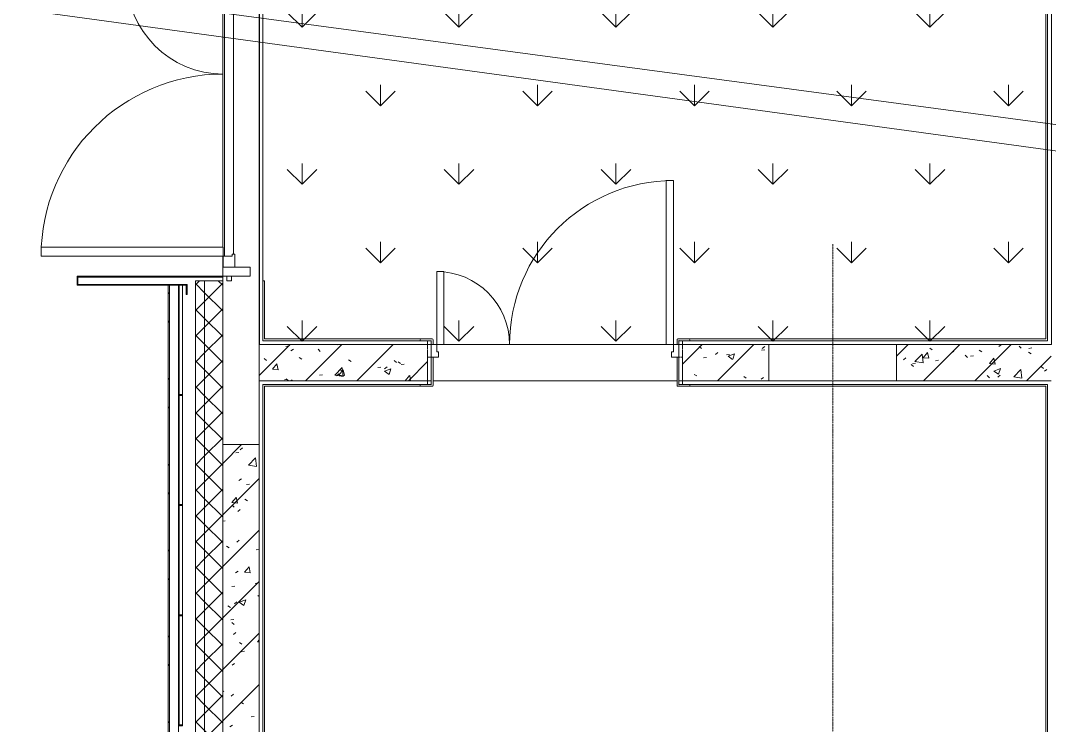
# Model space of a CAD drawing. Header units: millimetres. Extents: x -584918 to 2941280, y 3000189 to 4229862.
# Drawn here: x -462945 to -457295, y 3687182 to 3691053 of the extents above; entities that cross this region are included whole.
import ezdxf

# ---------------------------------------------------------------- set-up
doc = ezdxf.new("R2010")
doc.units = ezdxf.units.MM
doc.linetypes.add('ASVP_Невидимые', pattern=[5, 3, -2])
doc.linetypes.add('ASVP_Осевая', pattern=[14, 10, -2, 0, -2])
for name, color, linetype, lineweight in [('Витраж', 7, 'Continuous', 0), ('Двери', 7, 'Continuous', 0), ('Линии', 7, 'Continuous', 0), ('Обобщенные модели', 7, 'Continuous', 0), ('Панели витража', 7, 'Continuous', 0), ('Перекрытие', 7, 'Continuous', 0), ('Стены', 7, 'Continuous', 0), ('Стены внутренние', 7, 'Continuous', 0), ('Стены наружные', 7, 'Continuous', 0), ('Стены несущие', 7, 'Continuous', 0), ('Стены отделка', 7, 'Continuous', 0), ('Стены перегородки', 7, 'Continuous', 0), ('Стены штриховка', 7, 'Continuous', 0), ('экспертиза ДУ', 1, 'Continuous', 0), ('экспертиза условные обозначения', 1, 'Continuous', 0)]:
    doc.layers.add(name, color=color, linetype=linetype, lineweight=lineweight)
pattern_1 = [(45, (-437515.92, 3663725.22), (-141.4214, 141.4214), [])]
pattern_2 = [(50, (-437515.92, 3663725.22), (364.368, -31.8783), [38.1, -419.1]), (355, (-437515.92, 3663725.2), (-70.486, 382.1133), [30.48, -335.28]), (100.451, (-437485.56, 3663722.56), (293.885, 350.2334), [32.38, -356.18]), (46.184, (-437515.92, 3663826.8), (542.1585, -84.086), [57.15, -628.65]), (96.636, (-437470.74, 3663819.8), (474.805, 494.8554), [48.57, -534.27]), (351.184, (-437515.9, 3663826.8), (474.81, 494.85), [45.72, -502.92]), (21, (-437465.12, 3663801.42), (303.2285, -204.5305), [38.1, -419.1]), (326, (-437465.12, 3663801.4), (123.604, 368.376), [30.48, -335.28]), (71.451, (-437439.86, 3663784.37), (426.834, 163.8427), [32.38, -356.18]), (37.5, (-437515.92, 3663725.22), (6.17665, 169.11015), [16.764, -314.452, 16.764, -323.596, -336.55]), (37.5, (-437515.92, 3663725.22), (6.17665, 169.11015), [-671.576, 16.764, -319.786]), (7.5, (-437515.92, 3663725.22), (133.6389, 200.3615), [16.764, -177.292, 16.764, -306.832, -128.27]), (7.5, (-437515.92, 3663725.22), (133.6389, 200.3615), [-517.652, 16.764, -111.506]), (327.5, (-437629.21, 3663725.22), (271.1818, -11.45836), [16.764, -110.236, 16.764, -379.476, -525.78]), (327.5, (-437629.21, 3663725.22), (271.1818, -11.45836), [-523.24, 16.764, -509.016]), (317.5, (-437680, 3663725.22), (296.2585, 50.8528), [16.764, -148.336, 16.764, -246.38, -373.38]), (317.5, (-437680, 3663725.22), (296.2585, 50.8528), [-428.244, 16.764, -356.616])]
pattern_3 = [(45, (-437515.92, 3663725.22), (-70.71068, 70.71068), []), (135, (-437515.92, 3663725.22), (-70.71068, -70.71068), [])]

# ---------------------------------------------------------------- blocks, each defined once
blk = doc.blocks.new('ASVP_ДверьДеревянная_2 полотна - Межкомнатная 1300х2000h_полотна_ Г Л _1220 в свету_-7189999-АР Этаж 01')
at = {"layer": 'Двери', "lineweight": 18}
for p, q in [((650, 1000), (610, 1000)), ((610, 1000), (610, 100)), ((650, 100), (650, 1000)), ((-650, 500), (-610, 500)), ((-650, 100), (-650, 500)), ((-610, 500), (-610, 100)), ((-680, 100), (-650, 100)), ((-680, 30), (-680, 100)), ((-610, 100), (-650, 100)), ((-650, 100), (-650, 60)), ((-650, 60), (-640, 60)), ((-640, 60), (-640, 30)), ((610, 100), (650, 100)), ((650, 60), (640, 60)), ((640, 60), (640, 30)), ((680, 100), (650, 100)), ((650, 100), (650, 60)), ((680, 30), (680, 100)), ((-640, 30), (-680, 30)), ((640, 30), (680, 30))]:
    blk.add_line(p, q, dxfattribs=at)
at = {"layer": 'Двери', "linetype": 'ASVP_Невидимые', "lineweight": 18}
for p, q in [((-700, 100), (-680, 100)), ((-700, 30), (-700, 100)), ((-680, 100), (-680, 30)), ((700, 100), (680, 100)), ((680, 100), (680, 30)), ((700, 30), (700, 100)), ((-680, 30), (-700, 30)), ((680, 30), (700, 30))]:
    blk.add_line(p, q, dxfattribs=at)
at = {"layer": 'Двери'}
for centre, radius, start, end in [((650, 100), 900, 90, 180), ((-650, 100), 400, 360, 90)]:
    blk.add_arc(centre, radius, start, end, dxfattribs=at)
blk = doc.blocks.new('ASVP_НАЛИЧНИК МДФ_Двери - Наличник дверной МДФ-7405303-АР Этаж 01')
at = {"layer": 'Обобщенные модели'}
for p, q in [((-680, 150), (-680, -1)), ((-670, -5), (-670, 150)), ((670, 150), (670, -5)), ((680, -1), (680, 150)), ((-681, 0), (-740, 0)), ((-740, 0), (-740, -5)), ((-681, -1), (-681, 0)), ((740, 0), (681, 0)), ((681, 0), (681, -1)), ((740, -5), (740, 0)), ((-735, -10), (-675, -10)), ((-680, -1), (-681, -1)), ((675, -10), (735, -10)), ((681, -1), (680, -1))]:
    blk.add_line(p, q, dxfattribs=at)
for centre, start, end in [((-735, -5), 180, 270), ((-675, -5), 270, 360), ((675, -5), 180, 270), ((735, -5), 270, 360)]:
    blk.add_arc(centre, 5, start, end, dxfattribs=at)
blk = doc.blocks.new('ASVP_НАЛИЧНИК МДФ_Двери - Наличник дверной МДФ-7488626-АР Этаж 01')
at = {"layer": 'Обобщенные модели'}
for p, q in [((-681, 0), (-740, 0)), ((-740, 0), (-740, -5)), ((-681, -1), (-681, 0)), ((-680, 20), (-680, -1)), ((-670, -5), (-670, 20)), ((670, 20), (670, -5)), ((680, -1), (680, 20)), ((740, 0), (681, 0)), ((681, 0), (681, -1)), ((740, -5), (740, 0)), ((-735, -10), (-675, -10)), ((-680, -1), (-681, -1)), ((675, -10), (735, -10)), ((681, -1), (680, -1))]:
    blk.add_line(p, q, dxfattribs=at)
for centre, start, end in [((-735, -5), 180, 270), ((-675, -5), 270, 360), ((675, -5), 180, 270), ((735, -5), 270, 360)]:
    blk.add_arc(centre, 5, start, end, dxfattribs=at)
blk = doc.blocks.new('Системная панель - Глухая панель_25 мм-7858058-АР Этаж 01')
at = {"layer": 'Панели витража', "lineweight": 18}
for p, q in [((12.5, 12.5), (-12.5, 12.5)), ((-12.5, 12.5), (-12.5, -12.5)), ((12.5, -12.5), (12.5, 12.5)), ((-12.5, -12.5), (12.5, -12.5))]:
    blk.add_line(p, q, dxfattribs=at)
blk = doc.blocks.new('ASVP_ДверьАлюминиеваяВитражная_2 полотна - Остекленная Наружная  Коричневая-7858923-АР Этаж 01')
at = {"layer": 'Двери', "lineweight": 18}
for p, q in [((-765, 1032.5), (-715, 1032.5)), ((-765, 32.5), (-765, 1032.5)), ((-715, 1032.5), (-715, 32.5)), ((765, 562.5), (715, 562.5)), ((715, 562.5), (715, 32.5)), ((765, 32.5), (765, 562.5)), ((-825, 32.5), (-765, 32.5)), ((-825, -32.5), (-825, 32.5)), ((-715, 32.5), (-765, 32.5)), ((-765, 32.5), (-765, -17.5)), ((715, 32.5), (765, 32.5)), ((825, 32.5), (765, 32.5)), ((765, 32.5), (765, -17.5)), ((825, -32.5), (825, 32.5)), ((-755, -32.5), (-825, -32.5)), ((-765, -17.5), (-755, -17.5)), ((-755, -17.5), (-755, -32.5)), ((765, -17.5), (755, -17.5)), ((755, -17.5), (755, -32.5)), ((755, -32.5), (825, -32.5))]:
    blk.add_line(p, q, dxfattribs=at)
at = {"layer": 'Двери'}
for centre, radius, start, end in [((-765, 32.5), 1000, 360, 90), ((765, 32.5), 530, 90, 180)]:
    blk.add_arc(centre, radius, start, end, dxfattribs=at)
blk = doc.blocks.new('Прямоугольный импост - Порожек 10х50-7857887-АР Этаж 01')
at = {"layer": 'Витраж'}
for p, q in [((-24309.1, 26034.3), (-24309.1, 27564.3)), ((-24259.1, 27554.3), (-24259.1, 26044.3))]:
    blk.add_line(p, q, dxfattribs=at)
blk = doc.blocks.new('Прямоугольный импост - 50х150_RAL 3009-7858054-АР Этаж 01')
at = {"layer": 'Витраж', "lineweight": 18}
for p, q in [((-25, 115), (25, 115)), ((-25, -35), (-25, 115)), ((25, 115), (25, 32.5)), ((25, -35), (-25, -35)), ((25, -32.5), (25, -35))]:
    blk.add_line(p, q, dxfattribs=at)
blk = doc.blocks.new('Прямоугольный импост - 5х20 мм  _зазор керамогранита цоколя_-7684918-АР Этаж 01')
at = {"layer": 'Витраж'}
for p, q in [((-2.5, -10), (-2.5, 10)), ((-2.5, 10), (2.5, 10)), ((2.5, 10), (2.5, -10)), ((2.5, -10), (-2.5, -10))]:
    blk.add_line(p, q, dxfattribs=at)
blk = doc.blocks.new('ASVP_ОТКОС МЕТАЛЛИЧЕСКИЙ_Двери1 - Откос дверей-7928242-АР Этаж 01')
at = {"layer": 'Обобщенные модели'}
for p, q in [((-875, 500), (-925, 500)), ((-925, 500), (-925, -100)), ((-920, -105), (-920, 495)), ((-920, 495), (-875, 495)), ((-880, 500), (-880, -300)), ((-875, 500), (-880, 500)), ((-875, -300), (-875, 500)), ((-875, 495), (-875, 500)), ((880, 500), (875, 500)), ((875, 500), (875, -300)), ((925, 500), (875, 500)), ((875, 500), (875, 495)), ((875, 495), (920, 495)), ((880, -300), (880, 500)), ((920, 495), (920, -105)), ((925, -100), (925, 500)), ((-925, -100), (-975, -100)), ((-975, -100), (-975, -105)), ((-975, -105), (-920, -105)), ((920, -105), (975, -105)), ((975, -100), (925, -100)), ((975, -105), (975, -100)), ((-880, -300), (-875, -300)), ((875, -300), (880, -300))]:
    blk.add_line(p, q, dxfattribs=at)

msp = doc.modelspace()

# ---------------------------------------------------------------- hatches: boundary and pattern name
at = {"layer": 'Стены внутренние'}
h = msp.add_hatch(dxfattribs=at)
h.set_pattern_fill('FP_1', color=256, style=0, pattern_type=2)
h.set_pattern_definition(pattern_1)
h.paths.add_polyline_path([(-459310.026, 3689074.55), (-458835.026, 3689074.55), (-458835.026, 3689274.55), (-459310.026, 3689274.55), (-459310.026, 3689204.55)])
h.paths.add_polyline_path([(-461635.026, 3689074.55), (-460710.026, 3689074.55), (-460710.026, 3689274.55), (-461635.026, 3689274.55)])
h = msp.add_hatch(dxfattribs=at)
h.set_pattern_fill('FP_2', color=256, style=0, pattern_type=2)
h.set_pattern_definition(pattern_2)
h.paths.add_polyline_path([(-459310.026, 3689074.55), (-458835.026, 3689074.55), (-458835.026, 3689274.55), (-459310.026, 3689274.55), (-459310.026, 3689204.55)])
h.paths.add_polyline_path([(-461635.026, 3689074.55), (-460710.026, 3689074.55), (-460710.026, 3689274.55), (-461635.026, 3689274.55)])
h = msp.add_hatch(dxfattribs=at)
h.set_pattern_fill('FP_1', color=256, style=0, pattern_type=2)
h.set_pattern_definition(pattern_1)
h.paths.add_polyline_path([(-458135.026, 3689074.55), (-457285.026, 3689074.55), (-457285.026, 3689274.55), (-458135.026, 3689274.55)])
h = msp.add_hatch(dxfattribs=at)
h.set_pattern_fill('FP_2', color=256, style=0, pattern_type=2)
h.set_pattern_definition(pattern_2)
h.paths.add_polyline_path([(-458135.026, 3689074.55), (-457285.026, 3689074.55), (-457285.026, 3689274.55), (-458135.026, 3689274.55)])
at = {"layer": 'Стены наружные'}
h = msp.add_hatch(dxfattribs=at)
h.set_pattern_fill('FP_57', color=256, style=0, pattern_type=2)
h.set_pattern_definition(pattern_3)
h.paths.add_polyline_path([(-461850.247, 3676374.55), (-461835.026, 3676374.55), (-461835.026, 3689624.55), (-461935.026, 3689624.55), (-461935.026, 3676374.55)])
h.paths.add_polyline_path([(-461935.026, 3691424.55), (-461835.026, 3691424.55), (-461835.026, 3696411.481), (-461935.026, 3696163.333), (-461935.026, 3692232.036)])
h = msp.add_hatch(dxfattribs=at)
h.set_pattern_fill('FP_57', color=256, style=0, pattern_type=2)
h.set_pattern_definition(pattern_3)
h.paths.add_polyline_path([(-461985.026, 3676324.55), (-461935.026, 3676324.55), (-461935.026, 3689624.55), (-461985.026, 3689624.55), (-461985.026, 3676330.513)])
h.paths.add_polyline_path([(-461985.026, 3691424.55), (-461935.026, 3691424.55), (-461935.026, 3696297.103), (-461985.026, 3696173.029), (-461985.026, 3692232.036)])
h = msp.add_hatch(dxfattribs=at)
h.set_pattern_fill('FP_6', color=256, style=0, pattern_type=2)
h.set_pattern_definition([(45, (-437515.92, 3663725.22), (-235.7317, 235.7317), []), (45, (-437358.77, 3663725.22), (-235.7317, 235.7317), [])])
h.paths.add_polyline_path([(-462135.026, 3676174.55), (-462127.026, 3676174.55), (-462127.026, 3689599.55), (-462135.026, 3689599.55), (-462135.026, 3676232.55)])
h = msp.add_hatch(dxfattribs=at)
h.set_pattern_fill('FP_1', color=256, style=0, pattern_type=2)
h.set_pattern_definition(pattern_1)
h.paths.add_polyline_path([(-461835.026, 3684224.55), (-461635.026, 3684224.55), (-461635.026, 3688724.55), (-461835.026, 3688724.55), (-461835.026, 3686449.664)])
h = msp.add_hatch(dxfattribs=at)
h.set_pattern_fill('FP_2', color=256, style=0, pattern_type=2)
h.set_pattern_definition(pattern_2)
h.paths.add_polyline_path([(-461835.026, 3684224.55), (-461635.026, 3684224.55), (-461635.026, 3688724.55), (-461835.026, 3688724.55), (-461835.026, 3686449.664)])
at = {"layer": 'экспертиза условные обозначения'}
h = msp.add_hatch(dxfattribs=at)
h.set_pattern_fill('GRASS', color=6, scale=24)
h.set_pattern_definition([(90, (-461809.37, 3558222.25), (-431.0523, 431.0523), [114.3, -747.8046]), (45, (-461809.37, 3558222.25), (-431.0523, 431.0523), [114.3, -495.3]), (135, (-461809.37, 3558222.25), (-431.0523, -431.0523), [114.3, -495.3])])
edge = h.paths.add_edge_path()
edge.add_line((-458338.484, 3694648.826), (-453608.137, 3692742.567))
edge.add_line((-453608.137, 3692742.567), (-452262.543, 3696081.635))
edge.add_line((-452262.543, 3696081.635), (-443822.121, 3692680.271))
edge.add_line((-443822.121, 3692680.271), (-445167.715, 3689341.203))
edge.add_line((-445167.715, 3689341.203), (-441899.865, 3688024.308))
edge.add_line((-441899.865, 3688024.308), (-440112.737, 3687304.122))
edge.add_line((-440112.737, 3687304.122), (-440822.912, 3685541.836))
edge.add_line((-440822.912, 3685541.836), (-443740.461, 3686717.565))
edge.add_arc((-444130.947, 3685740.74), 1051.983, 68.21091, 179.840391)
edge.add_line((-445182.926, 3685743.67), (-445282.926, 3683874.55))
edge.add_line((-445282.926, 3683874.55), (-448232.926, 3683874.55))
edge.add_line((-448232.926, 3683874.55), (-448232.926, 3688527.961))
edge.add_line((-448232.926, 3688527.961), (-456686.313, 3691934.55))
edge.add_line((-456686.313, 3691934.55), (-459032.926, 3691934.55))
edge.add_line((-459032.926, 3691934.55), (-459032.926, 3692925.58))
edge.add_line((-459032.926, 3692925.58), (-458338.484, 3694648.826))
h = msp.add_hatch(dxfattribs=at)
h.set_pattern_fill('GRASS', color=4, scale=24)
h.set_pattern_definition([(90, (-481659.37, 3569028.16), (-431.0523, 431.0523), [114.3, -747.8046]), (45, (-481659.37, 3569028.16), (-431.0523, 431.0523), [114.3, -495.3]), (135, (-481659.37, 3569028.16), (-431.0523, -431.0523), [114.3, -495.3])])
h.paths.add_polyline_path([(-461632.926, 3691734.55), (-457282.926, 3691734.55), (-457282.926, 3689274.55), (-461632.926, 3689274.55)])

# ---------------------------------------------------------------- linework, layer by layer
at = {"layer": 'Линии', "linetype": 'ASVP_Осевая'}
msp.add_line((-458485.026, 3689824.55), (-458485.026, 3682824.55), dxfattribs=at)
at = {"layer": 'Перекрытие'}
for p, q in [((-461835.026, 3691239.55), (-461835.026, 3689809.55)), ((-461835.026, 3689759.55), (-461835.026, 3689699.55)), ((-461835.026, 3689644.55), (-461835.026, 3689624.55)), ((-460620.026, 3689274.55), (-459400.026, 3689274.55)), ((-460690.026, 3689074.55), (-460710.026, 3689074.55)), ((-459340.026, 3689074.55), (-460680.026, 3689074.55)), ((-459310.026, 3689074.55), (-459330.026, 3689074.55))]:
    msp.add_line(p, q, dxfattribs=at)
at = {"layer": 'Стены'}
for p, q in [((-462075.026, 3688999.55), (-462075.026, 3689599.55)), ((-462055.026, 3689599.55), (-462055.026, 3688999.55)), ((-462055.026, 3688999.55), (-462075.026, 3688999.55)), ((-462075.026, 3688394.55), (-462075.026, 3688994.55)), ((-462055.026, 3688994.55), (-462075.026, 3688994.55)), ((-462055.026, 3688994.55), (-462055.026, 3688394.55)), ((-462055.026, 3688394.55), (-462075.026, 3688394.55)), ((-462075.026, 3687789.55), (-462075.026, 3688389.55)), ((-462055.026, 3688389.55), (-462075.026, 3688389.55)), ((-462055.026, 3688389.55), (-462055.026, 3687789.55)), ((-462055.026, 3687789.55), (-462075.026, 3687789.55)), ((-462075.026, 3687184.55), (-462075.026, 3687784.55)), ((-462055.026, 3687784.55), (-462075.026, 3687784.55)), ((-462055.026, 3687784.55), (-462055.026, 3687184.55)), ((-462055.026, 3687184.55), (-462075.026, 3687184.55))]:
    msp.add_line(p, q, dxfattribs=at)
at = {"layer": 'Стены внутренние'}
for p, q in [((-457315.026, 3689304.55), (-457315.026, 3691704.55)), ((-461605.026, 3689624.55), (-461615.026, 3689624.55)), ((-461605.026, 3689624.55), (-461605.026, 3689304.55)), ((-461605.026, 3689304.55), (-460745.026, 3689304.55)), ((-459275.026, 3689304.55), (-457315.026, 3689304.55)), ((-461605.026, 3689044.55), (-461605.026, 3683824.55)), ((-460745.026, 3689044.55), (-461605.026, 3689044.55)), ((-457315.026, 3689044.55), (-459275.026, 3689044.55)), ((-457315.026, 3686332.586), (-457315.026, 3689044.55))]:
    msp.add_line(p, q, dxfattribs=at)
at = {"layer": 'Стены несущие'}
for p, q in [((-461635.026, 3689274.55), (-461635.026, 3689074.55)), ((-461635.026, 3689274.55), (-460710.026, 3689274.55)), ((-458835.026, 3689274.55), (-459310.026, 3689274.55)), ((-458835.026, 3689074.55), (-458835.026, 3689274.55)), ((-457285.026, 3689274.55), (-458135.026, 3689274.55)), ((-458135.026, 3689274.55), (-458135.026, 3689074.55)), ((-460710.026, 3689074.55), (-460710.026, 3689204.55)), ((-459310.026, 3689204.55), (-459310.026, 3689074.55)), ((-460710.026, 3689074.55), (-461635.026, 3689074.55)), ((-459310.026, 3689074.55), (-458835.026, 3689074.55)), ((-458135.026, 3689074.55), (-457285.026, 3689074.55)), ((-461835.026, 3688724.55), (-461835.026, 3684224.55)), ((-461635.026, 3688724.55), (-461835.026, 3688724.55)), ((-461635.026, 3684224.55), (-461635.026, 3688724.55))]:
    msp.add_line(p, q, dxfattribs=at)
at = {"layer": 'Стены отделка'}
for p, q in [((-461635.026, 3691734.55), (-461635.026, 3689274.55)), ((-461615.026, 3689294.55), (-461615.026, 3691714.55)), ((-457305.026, 3691714.55), (-457305.026, 3689294.55)), ((-462077.026, 3689599.55), (-462135.026, 3689599.55)), ((-462135.026, 3689599.55), (-462135.026, 3676174.55)), ((-462077.026, 3676232.55), (-462077.026, 3689599.55)), ((-460710.026, 3689294.55), (-461615.026, 3689294.55)), ((-460710.026, 3689274.55), (-460710.026, 3689294.55)), ((-457305.026, 3689294.55), (-459310.026, 3689294.55)), ((-459310.026, 3689294.55), (-459310.026, 3689274.55)), ((-461635.026, 3689274.55), (-461635.026, 3689274.55)), ((-459310.026, 3689274.55), (-458135.026, 3689274.55)), ((-461635.026, 3689074.55), (-461635.026, 3683824.55)), ((-461635.026, 3689074.55), (-461635.026, 3689074.55)), ((-460710.026, 3689054.55), (-460710.026, 3689074.55)), ((-457285.026, 3689074.55), (-459310.026, 3689074.55)), ((-459310.026, 3689074.55), (-459310.026, 3689054.55)), ((-461615.026, 3683824.55), (-461615.026, 3689054.55)), ((-461615.026, 3689054.55), (-460710.026, 3689054.55)), ((-459310.026, 3689054.55), (-457305.026, 3689054.55)), ((-457305.026, 3689054.55), (-457305.026, 3685454.55))]:
    msp.add_line(p, q, dxfattribs=at)
at = {"layer": 'Стены перегородки'}
for p, q in [((-461835.026, 3689624.55), (-461985.026, 3689624.55)), ((-461985.026, 3689624.55), (-461985.026, 3676324.55)), ((-461835.026, 3676474.55), (-461835.026, 3689624.55))]:
    msp.add_line(p, q, dxfattribs=at)
at = {"layer": 'Стены штриховка'}
for p, q in [((-462127.026, 3689599.55), (-462127.026, 3676182.55)), ((-461935.026, 3689624.55), (-461935.026, 3676374.55))]:
    msp.add_line(p, q, dxfattribs=at)
at = {"layer": 'экспертиза ДУ'}
for points in [[(-446252.144, 3688832.803), (-510400.006, 3697602.029)], [(-510400.006, 3697602.029), (-445304.254, 3688881.089)]]:
    msp.add_lwpolyline(points, dxfattribs=at)
at = {"layer": 'экспертиза условные обозначения', "color": 4}
msp.add_lwpolyline([(-461632.926, 3691734.55), (-457282.926, 3691734.55), (-457282.926, 3689274.55), (-461632.926, 3689274.55), (-461632.926, 3691734.55)], dxfattribs=at)

# ---------------------------------------------------------------- block references
at = {"layer": 'Витраж'}
msp.add_blockref('Прямоугольный импост - Порожек 10х50-7857887-АР Этаж 01', (-437515.924, 3663725.217), dxfattribs=at)
at = {"layer": 'Витраж', "extrusion": (0, 0, -1)}
for name, p, rotation in [('Прямоугольный импост - 50х150_RAL 3009-7858054-АР Этаж 01', (461800.026, 3689674.55), 90.00000000005059), ('Прямоугольный импост - 5х20 мм  _зазор керамогранита цоколя_-7684918-АР Этаж 01', (462065.026, 3688997.05), 270.0000000000001), ('Прямоугольный импост - 5х20 мм  _зазор керамогранита цоколя_-7684918-АР Этаж 01', (462065.026, 3688392.05), 270.0000000000001), ('Прямоугольный импост - 5х20 мм  _зазор керамогранита цоколя_-7684918-АР Этаж 01', (462065.026, 3687787.05), 270.0000000000001), ('Прямоугольный импост - 5х20 мм  _зазор керамогранита цоколя_-7684918-АР Этаж 01', (462065.026, 3687182.05), 270.0000000000001)]:
    msp.add_blockref(name, p, dxfattribs=dict(at, rotation=rotation))
at = {"layer": 'Двери', "rotation": 89.99999999994941}
msp.add_blockref('ASVP_ДверьАлюминиеваяВитражная_2 полотна - Остекленная Наружная  Коричневая-7858923-АР Этаж 01', (-461800.026, 3690524.55), dxfattribs=at)
at = {"layer": 'Двери'}
msp.add_blockref('ASVP_ДверьДеревянная_2 полотна - Межкомнатная 1300х2000h_полотна_ Г Л _1220 в свету_-7189999-АР Этаж 01', (-460010.026, 3689174.55), dxfattribs=at)
at = {"layer": 'Обобщенные модели'}
for name, p, rotation in [('ASVP_ОТКОС МЕТАЛЛИЧЕСКИЙ_Двери1 - Откос дверей-7928242-АР Этаж 01', (-462135.026, 3690524.55), 89.9999999999496), ('ASVP_НАЛИЧНИК МДФ_Двери - Наличник дверной МДФ-7488626-АР Этаж 01', (-460010.026, 3689294.55), 180)]:
    msp.add_blockref(name, p, dxfattribs=dict(at, rotation=rotation))
msp.add_blockref('ASVP_НАЛИЧНИК МДФ_Двери - Наличник дверной МДФ-7405303-АР Этаж 01', (-460010.026, 3689054.55), dxfattribs=at)
at = {"layer": 'Панели витража', "rotation": 89.99999999994941}
msp.add_blockref('Системная панель - Глухая панель_25 мм-7858058-АР Этаж 01', (-461800.026, 3689637.05), dxfattribs=at)

doc.saveas('drawing.dxf')
